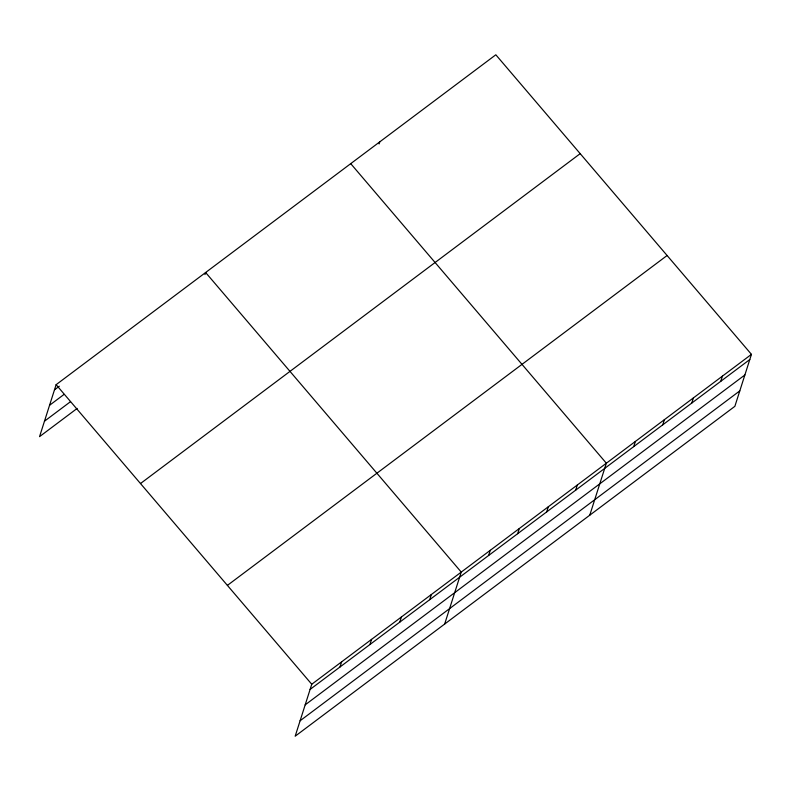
<?xml version="1.0" encoding="UTF-8"?>
<svg xmlns="http://www.w3.org/2000/svg" width="791" height="791" viewBox="0 0 791 791"><rect width="100%" height="100%" fill="white"/><g stroke="black" fill="none" stroke-linecap="round" stroke-linejoin="round"><path stroke-width="1.19" d="M751.45 354.358L311.753 684.255L295.172 736.213L734.869 406.327L751.45 354.358L495.828 54.787L56.131 384.673L39.55 436.642L77.162 408.423M204.968 274.576L205.63 272.509L461.252 572.091L444.661 624.05M379.097 143.942L379.749 141.876M340.001 666.991L341.653 661.82M369.901 644.556L371.552 639.385M399.801 622.122L401.452 616.95M429.701 599.687L431.352 594.525M488.62 555.48L490.272 550.318M517.64 533.707L519.292 528.546M546.66 511.935L548.311 506.774M575.68 490.163L577.331 485.002M589.77 515.188L606.351 463.219L350.729 163.648M633.72 446.618L635.371 441.447M662.739 424.846L664.391 419.675M691.759 403.074L693.41 397.903M720.779 381.302L722.43 376.13M54.49 389.844L59.305 386.226M49.556 405.289L64.022 394.432M44.474 421.198L70.518 401.66M140.491 483.538L580.189 153.642M227.403 585.389L667.1 255.503M310.102 689.416L749.799 359.529M305.178 704.86L744.875 374.974M300.096 720.779L739.793 390.883M56.131 384.673L311.753 684.255"/></g></svg>
